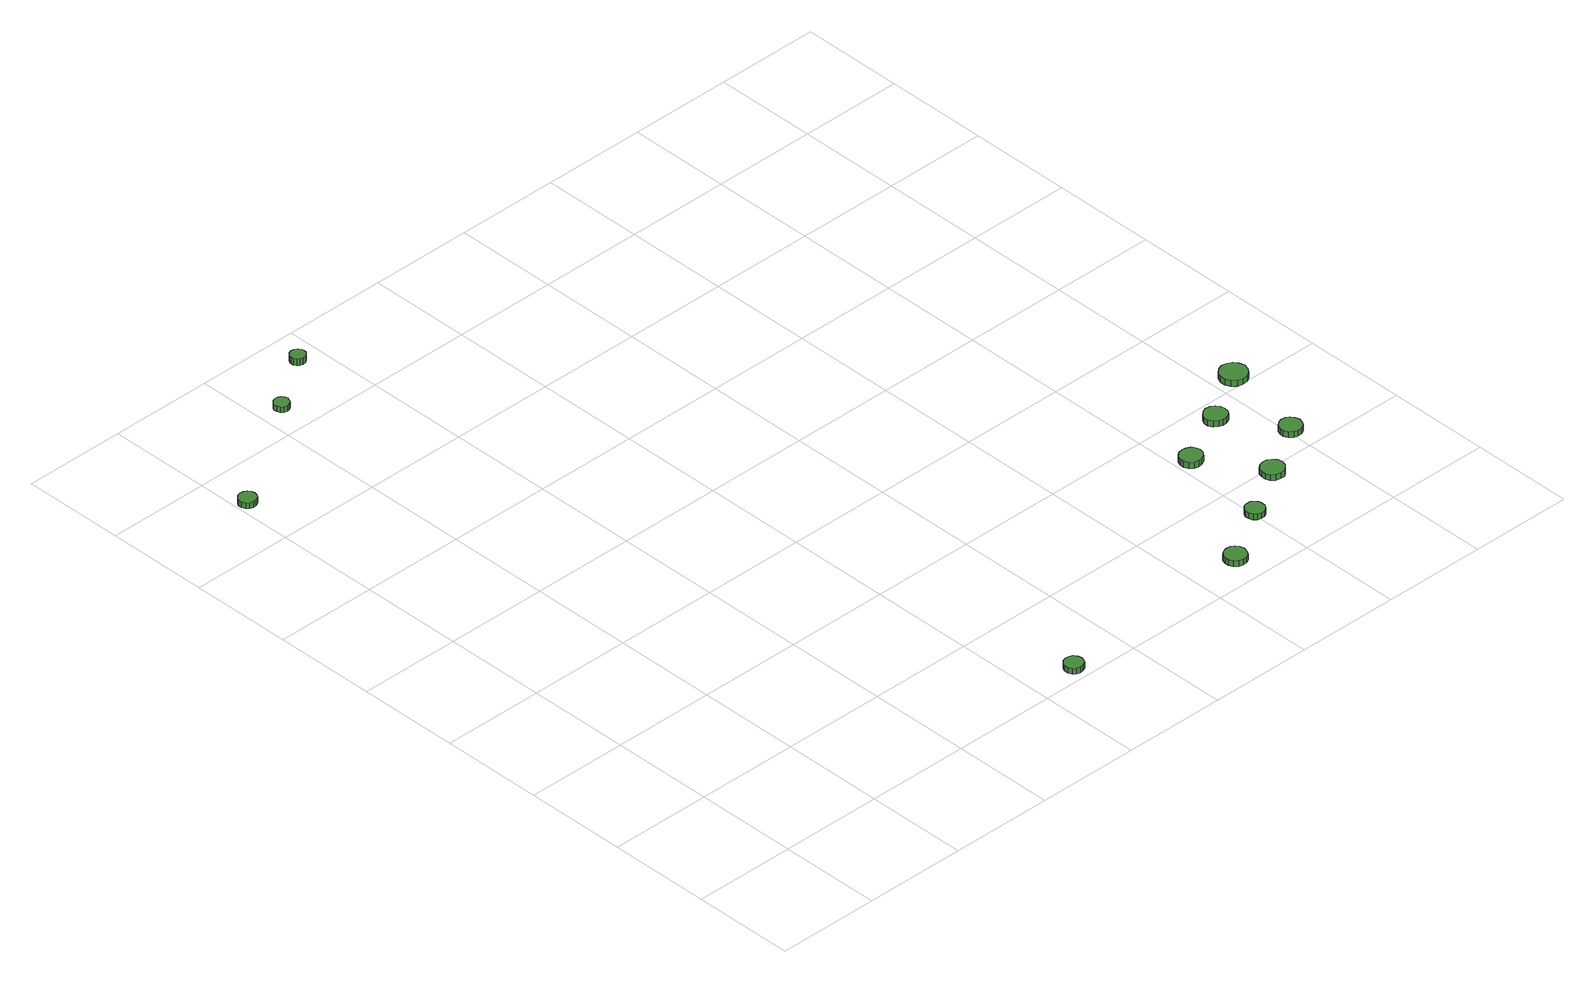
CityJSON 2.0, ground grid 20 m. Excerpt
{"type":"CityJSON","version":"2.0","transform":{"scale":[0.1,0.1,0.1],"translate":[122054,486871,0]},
"CityObjects":{
"tree1":{"type":"SolitaryVegetationObject","attributes":{"function":"something"},"geometry":[{"type":"MultiSurface","lod":"1","boundaries":[[[0,1,2,3,4,5,6,7,8,9,10,11,12,13,14]],[[15,16,17,18,19,20,21,22,23,24,25,26,27,28,29]],[[0,29,28,1]],[[1,28,27,2]],[[2,27,26,3]],[[3,26,25,4]],[[4,25,24,5]],[[5,24,23,6]],[[6,23,22,7]],[[7,22,21,8]],[[8,21,20,9]],[[9,20,19,10]],[[10,19,18,11]],[[11,18,17,12]],[[12,17,16,13]],[[13,16,15,14]],[[14,15,29,0]]]}]},
"tree2":{"type":"SolitaryVegetationObject","attributes":{"function":"something"},"geometry":[{"type":"MultiSurface","lod":"1","boundaries":[[[30,31,32,33,34,35,36,37,38,39,40,41,42,43,44]],[[45,46,47,48,49,50,51,52,53,54,55,56,57,58,59]],[[30,59,58,31]],[[31,58,57,32]],[[32,57,56,33]],[[33,56,55,34]],[[34,55,54,35]],[[35,54,53,36]],[[36,53,52,37]],[[37,52,51,38]],[[38,51,50,39]],[[39,50,49,40]],[[40,49,48,41]],[[41,48,47,42]],[[42,47,46,43]],[[43,46,45,44]],[[44,45,59,30]]]}]},
"tree3":{"type":"SolitaryVegetationObject","attributes":{"function":"something"},"geometry":[{"type":"MultiSurface","lod":"1","boundaries":[[[60,61,62,63,64,65,66,67,68,69,70,71,72,73,74]],[[75,76,77,78,79,80,81,82,83,84,85,86,87,88,89]],[[60,89,88,61]],[[61,88,87,62]],[[62,87,86,63]],[[63,86,85,64]],[[64,85,84,65]],[[65,84,83,66]],[[66,83,82,67]],[[67,82,81,68]],[[68,81,80,69]],[[69,80,79,70]],[[70,79,78,71]],[[71,78,77,72]],[[72,77,76,73]],[[73,76,75,74]],[[74,75,89,60]]]}]},
"tree4":{"type":"SolitaryVegetationObject","attributes":{"function":"something"},"geometry":[{"type":"MultiSurface","lod":"1","boundaries":[[[90,91,92,93,94,95,96,97,98,99,100,101,102,103,104]],[[105,106,107,108,109,110,111,112,113,114,115,116,117,118,119]],[[90,119,118,91]],[[91,118,117,92]],[[92,117,116,93]],[[93,116,115,94]],[[94,115,114,95]],[[95,114,113,96]],[[96,113,112,97]],[[97,112,111,98]],[[98,111,110,99]],[[99,110,109,100]],[[100,109,108,101]],[[101,108,107,102]],[[102,107,106,103]],[[103,106,105,104]],[[104,105,119,90]]]}]},
"tree5":{"type":"SolitaryVegetationObject","attributes":{"function":"something"},"geometry":[{"type":"MultiSurface","lod":"1","boundaries":[[[120,121,122,123,124,125,126,127,128,129,130,131,132,133,134]],[[135,136,137,138,139,140,141,142,143,144,145,146,147,148,149]],[[120,149,148,121]],[[121,148,147,122]],[[122,147,146,123]],[[123,146,145,124]],[[124,145,144,125]],[[125,144,143,126]],[[126,143,142,127]],[[127,142,141,128]],[[128,141,140,129]],[[129,140,139,130]],[[130,139,138,131]],[[131,138,137,132]],[[132,137,136,133]],[[133,136,135,134]],[[134,135,149,120]]]}]},
"tree6":{"type":"SolitaryVegetationObject","attributes":{"function":"something"},"geometry":[{"type":"MultiSurface","lod":"1","boundaries":[[[150,151,152,153,154,155,156,157,158,159,160,161,162,163,164]],[[165,166,167,168,169,170,171,172,173,174,175,176,177,178,179]],[[150,179,178,151]],[[151,178,177,152]],[[152,177,176,153]],[[153,176,175,154]],[[154,175,174,155]],[[155,174,173,156]],[[156,173,172,157]],[[157,172,171,158]],[[158,171,170,159]],[[159,170,169,160]],[[160,169,168,161]],[[161,168,167,162]],[[162,167,166,163]],[[163,166,165,164]],[[164,165,179,150]]]}]},
"tree7":{"type":"SolitaryVegetationObject","attributes":{"function":"something"},"geometry":[{"type":"MultiSurface","lod":"1","boundaries":[[[180,181,182,183,184,185,186,187,188,189,190,191,192,193,194]],[[195,196,197,198,199,200,201,202,203,204,205,206,207,208,209]],[[180,209,208,181]],[[181,208,207,182]],[[182,207,206,183]],[[183,206,205,184]],[[184,205,204,185]],[[185,204,203,186]],[[186,203,202,187]],[[187,202,201,188]],[[188,201,200,189]],[[189,200,199,190]],[[190,199,198,191]],[[191,198,197,192]],[[192,197,196,193]],[[193,196,195,194]],[[194,195,209,180]]]}]},
"tree8":{"type":"SolitaryVegetationObject","attributes":{"function":"something"},"geometry":[{"type":"MultiSurface","lod":"1","boundaries":[[[210,211,212,213,214,215,216,217,218,219,220,221,222,223,224]],[[225,226,227,228,229,230,231,232,233,234,235,236,237,238,239]],[[210,239,238,211]],[[211,238,237,212]],[[212,237,236,213]],[[213,236,235,214]],[[214,235,234,215]],[[215,234,233,216]],[[216,233,232,217]],[[217,232,231,218]],[[218,231,230,219]],[[219,230,229,220]],[[220,229,228,221]],[[221,228,227,222]],[[222,227,226,223]],[[223,226,225,224]],[[224,225,239,210]]]}]},
"tree9":{"type":"SolitaryVegetationObject","attributes":{"function":"something"},"geometry":[{"type":"MultiSurface","lod":"1","boundaries":[[[240,241,242,243,244,245,246,247,248,249,250,251,252,253,254]],[[255,256,257,258,259,260,261,262,263,264,265,266,267,268,269]],[[240,269,268,241]],[[241,268,267,242]],[[242,267,266,243]],[[243,266,265,244]],[[244,265,264,245]],[[245,264,263,246]],[[246,263,262,247]],[[247,262,261,248]],[[248,261,260,249]],[[249,260,259,250]],[[250,259,258,251]],[[251,258,257,252]],[[252,257,256,253]],[[253,256,255,254]],[[254,255,269,240]]]}]},
"tree10":{"type":"SolitaryVegetationObject","attributes":{"function":"something"},"geometry":[{"type":"MultiSurface","lod":"1","boundaries":[[[270,271,272,273,274,275,276,277,278,279,280,281,282,283,284]],[[285,286,287,288,289,290,291,292,293,294,295,296,297,298,299]],[[270,299,298,271]],[[271,298,297,272]],[[272,297,296,273]],[[273,296,295,274]],[[274,295,294,275]],[[275,294,293,276]],[[276,293,292,277]],[[277,292,291,278]],[[278,291,290,279]],[[279,290,289,280]],[[280,289,288,281]],[[281,288,287,282]],[[282,287,286,283]],[[283,286,285,284]],[[284,285,299,270]]]}]},
"tree11":{"type":"SolitaryVegetationObject","attributes":{"function":"something"},"geometry":[{"type":"MultiSurface","lod":"1","boundaries":[[[300,301,302,303,304,305,306,307,308,309,310,311,312,313,314]],[[315,316,317,318,319,320,321,322,323,324,325,326,327,328,329]],[[300,329,328,301]],[[301,328,327,302]],[[302,327,326,303]],[[303,326,325,304]],[[304,325,324,305]],[[305,324,323,306]],[[306,323,322,307]],[[307,322,321,308]],[[308,321,320,309]],[[309,320,319,310]],[[310,319,318,311]],[[311,318,317,312]],[[312,317,316,313]],[[313,316,315,314]],[[314,315,329,300]]]}]}
},
"vertices":[
[37,1312,20],[36,1318,20],[32,1324,20],[26,1327,20],[19,1328,20],[12,1326,20],[7,1321,20],[4,1315,20],[4,1308,20],[7,1302,20],[12,1297,20],[19,1295,20],[26,1296,20],[32,1299,20],[36,1305,20],[36,1305,8],[32,1299,8],[26,1296,8],[19,1295,8],[12,1297,8],[7,1302,8],[4,1308,8],[4,1315,8],[7,1321,8],[12,1326,8],[19,1328,8],[26,1327,8],[32,1324,8],[36,1318,8],[37,1312,8],
[261,1464,18],[259,1469,18],[256,1474,18],[251,1477,18],[245,1478,18],[239,1476,18],[235,1472,18],[232,1467,18],[232,1461,18],[235,1455,18],[239,1451,18],[245,1449,18],[251,1450,18],[256,1453,18],[259,1458,18],[259,1458,6],[256,1453,6],[251,1450,6],[245,1449,6],[239,1451,6],[235,1455,6],[232,1461,6],[232,1467,6],[235,1472,6],[239,1476,6],[245,1478,6],[251,1477,6],[256,1474,6],[259,1469,6],[261,1464,6],
[706,27,21],[704,35,21],[700,41,21],[694,44,21],[686,45,21],[679,43,21],[674,38,21],[671,31,21],[671,24,21],[674,17,21],[679,12,21],[686,10,21],[694,11,21],[700,14,21],[704,20,21],[704,20,9],[700,14,9],[694,11,9],[686,10,9],[679,12,9],[674,17,9],[671,24,9],[671,31,9],[674,38,9],[679,43,9],[686,45,9],[694,44,9],[700,41,9],[704,35,9],[706,27,9],
[371,1538,19],[370,1544,19],[366,1549,19],[361,1552,19],[355,1553,19],[349,1551,19],[345,1547,19],[342,1541,19],[342,1535,19],[345,1530,19],[349,1526,19],[355,1524,19],[361,1525,19],[366,1528,19],[370,1533,19],[370,1533,6],[366,1528,6],[361,1525,6],[355,1524,6],[349,1526,6],[345,1530,6],[342,1535,6],[342,1541,6],[345,1547,6],[349,1551,6],[355,1553,6],[361,1552,6],[366,1549,6],[370,1544,6],[371,1538,6],
[1111,57,21],[1109,66,21],[1104,73,21],[1097,77,21],[1088,78,21],[1080,75,21],[1073,69,21],[1070,61,21],[1070,53,21],[1073,45,21],[1080,39,21],[1088,36,21],[1097,37,21],[1104,41,21],[1109,49,21],[1109,49,9],[1104,41,9],[1097,37,9],[1088,36,9],[1080,39,9],[1073,45,9],[1070,53,9],[1070,61,9],[1073,69,9],[1080,75,9],[1088,78,9],[1097,77,9],[1104,73,9],[1109,66,9],[1111,57,9],
[1221,128,19],[1220,135,19],[1215,141,19],[1209,145,19],[1201,145,19],[1194,143,19],[1189,138,19],[1186,131,19],[1186,124,19],[1189,117,19],[1194,112,19],[1201,110,19],[1209,110,19],[1215,114,19],[1220,120,19],[1220,120,7],[1215,114,7],[1209,110,7],[1201,110,7],[1194,112,7],[1189,117,7],[1186,124,7],[1186,131,7],[1189,138,7],[1194,143,7],[1201,145,7],[1209,145,7],[1215,141,7],[1220,135,7],[1221,128,7],
[1250,306,19],[1248,315,19],[1243,322,19],[1235,326,19],[1227,327,19],[1218,325,19],[1212,319,19],[1208,311,19],[1208,302,19],[1212,294,19],[1218,288,19],[1227,286,19],[1235,287,19],[1243,291,19],[1248,298,19],[1248,298,6],[1243,291,6],[1235,287,6],[1227,286,6],[1218,288,6],[1212,294,6],[1208,302,6],[1208,311,6],[1212,319,6],[1218,325,6],[1227,327,6],[1235,326,6],[1243,322,6],[1248,315,6],[1250,306,6],
[1325,188,19],[1323,197,19],[1317,204,19],[1310,209,19],[1301,210,19],[1292,207,19],[1285,201,19],[1282,193,19],[1282,184,19],[1285,175,19],[1292,169,19],[1301,167,19],[1310,167,19],[1317,172,19],[1323,179,19],[1323,179,7],[1317,172,7],[1310,167,7],[1301,167,7],[1292,169,7],[1285,175,7],[1282,184,7],[1282,193,7],[1285,201,7],[1292,207,7],[1301,210,7],[1310,209,7],[1317,204,7],[1323,197,7],[1325,188,7],
[1359,360,19],[1357,369,19],[1352,376,19],[1344,381,19],[1335,382,19],[1327,379,19],[1320,373,19],[1316,365,19],[1316,356,19],[1320,348,19],[1327,342,19],[1335,339,19],[1344,340,19],[1352,344,19],[1357,351,19],[1357,351,7],[1352,344,7],[1344,340,7],[1335,339,7],[1327,342,7],[1320,348,7],[1316,356,7],[1316,365,7],[1320,373,7],[1327,379,7],[1335,382,7],[1344,381,7],[1352,376,7],[1357,369,7],[1359,360,7],
[1427,252,19],[1425,260,19],[1420,268,19],[1413,272,19],[1404,273,19],[1396,270,19],[1389,264,19],[1386,256,19],[1386,248,19],[1389,240,19],[1396,234,19],[1404,231,19],[1413,232,19],[1420,236,19],[1425,243,19],[1425,243,7],[1420,236,7],[1413,232,7],[1404,231,7],[1396,234,7],[1389,240,7],[1386,248,7],[1386,256,7],[1389,264,7],[1396,270,7],[1404,273,7],[1413,272,7],[1420,268,7],[1425,260,7],[1427,252,7],
[1466,423,19],[1463,433,19],[1457,442,19],[1448,447,19],[1437,449,19],[1427,445,19],[1419,438,19],[1415,428,19],[1415,418,19],[1419,408,19],[1427,401,19],[1437,398,19],[1448,399,19],[1457,404,19],[1463,413,19],[1463,413,7],[1457,404,7],[1448,399,7],[1437,398,7],[1427,401,7],[1419,408,7],[1415,418,7],[1415,428,7],[1419,438,7],[1427,445,7],[1437,449,7],[1448,447,7],[1457,442,7],[1463,433,7],[1466,423,7]
]}
